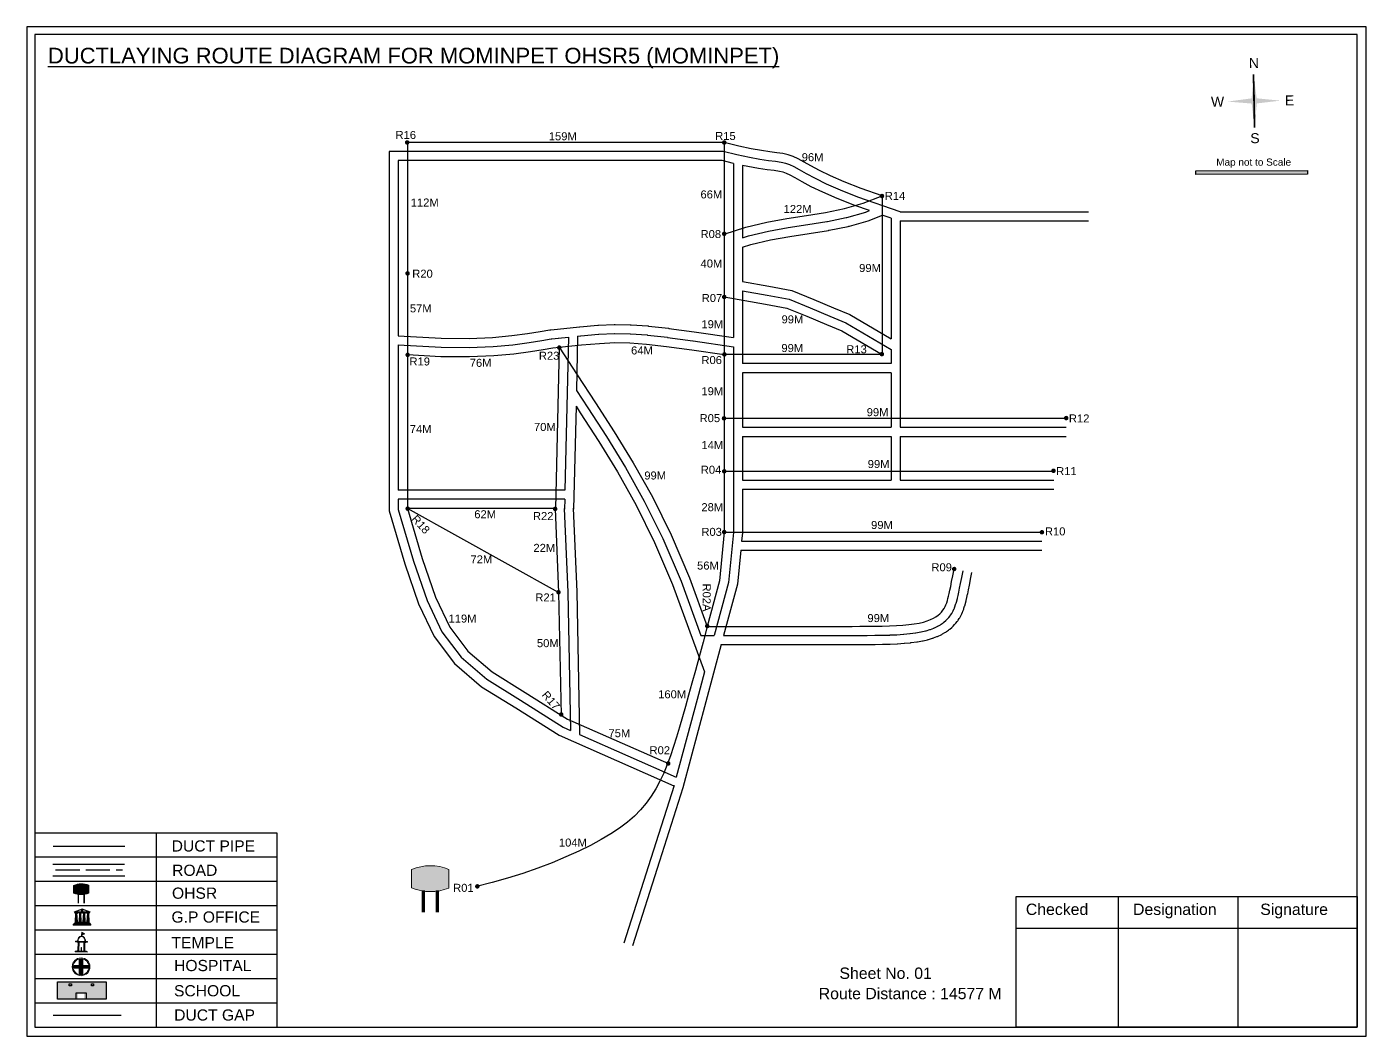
# Model space of a CAD drawing. Header units: inches. Extents: x 777 to 9331, y 1229 to 5049.
# Drawn here: x 2282 to 2946, y 1871 to 2372 of the extents above; entities that cross this region are included whole.
import ezdxf

# ---------------------------------------------------------------- set-up
doc = ezdxf.new("R2010")
doc.units = ezdxf.units.IN
doc.header["$MEASUREMENT"] = 0
doc.linetypes.add('ACAD_ISO02W100', pattern=[15, 12, -3])
doc.layers.add('LANDMARK', color=7, linetype='Continuous')
doc.layers.add('OHT', color=7, linetype='Continuous')
doc.styles.get("Standard").update_dxf_attribs({"font": 'arial.ttf'})

# ---------------------------------------------------------------- blocks, each defined once
blk = doc.blocks.new('OHT')
at = {"linetype": 'Continuous', "lineweight": 0, "true_color": 0x0ffffc}
blk.add_hatch(color=4, dxfattribs=at).paths.add_polyline_path([(0.012, 1), (0, 1, 0.101323), (-0.4, 0.916), (-0.4, 0.525, 0.194075), (0.399, 0.521), (0.399, 0.921, 0.097877)])
at = {"color": 4, "linetype": 'Continuous', "lineweight": 0, "true_color": 0x0ffffc, "flags": 128}
for points in [[(-0.4, 0.525), (-0.4, 0.916)], [(0.399, 0.521), (0.399, 0.921)]]:
    blk.add_lwpolyline(points, dxfattribs=at)
at = {"color": 4, "linetype": 'Continuous', "lineweight": 0, "true_color": 0x0ffffc, "const_width": 0.075, "flags": 128}
for points in [[(-0.15, 0), (-0.15, 0.475)], [(0.15, 0), (0.15, 0.473)]]:
    blk.add_lwpolyline(points, dxfattribs=at)
at = {"color": 4, "linetype": 'Continuous', "lineweight": 0, "true_color": 0x0ffffc}
for centre, radius, start, end in [((0.006, -0.019), 1.019, 67.3109, 113.4711), ((0.004, 1.513), 1.068, 247.7682, 291.7007)]:
    blk.add_arc(centre, radius, start, end, dxfattribs=at)
blk = doc.blocks.new('Government_Office')
at = {"linetype": 'Continuous', "lineweight": 0, "true_color": 0xff0000}
h = blk.add_hatch(color=1, dxfattribs=at)
h.paths.add_polyline_path([(0.44, 0.72), (0.45, 0.75), (0, 0.93), (-0.45, 0.75), (-0.44, 0.72)])
h.paths.add_polyline_path([(0.355, 0.75), (-0.355, 0.75), (0, 0.9)], flags=16)
h.paths.add_polyline_path([(0, 0.778, -1), (0, 0.872, -1)], flags=0)
h = blk.add_hatch(color=1, dxfattribs=at)
edge = h.paths.add_edge_path()
edge.add_arc((0, 0.825), 0.0467, 90, 270)
edge.add_arc((0, 0.825), 0.0467, 270, 450)
for points in [[(-0.5, 0.05), (0.5, 0.05), (0.5, 0), (-0.5, 0)], [(-0.45, 0.075), (-0.45, 0.12), (0.45, 0.12), (0.45, 0.075)], [(-0.4, 0.14), (-0.4, 0.18), (0.4, 0.18), (0.4, 0.14)]]:
    blk.add_hatch(color=1, dxfattribs=at).paths.add_polyline_path(points)
h = blk.add_hatch(color=1, dxfattribs=at)
edge = h.paths.add_edge_path()
edge.add_line((-0.27, 0.195), (-0.295, 0.675))
edge.add_line((-0.295, 0.675), (-0.29, 0.675))
edge.add_arc((-0.278, 0.688), 0.0176, 225.30401, 441.56588)
edge.add_line((-0.275, 0.705), (-0.395, 0.705))
edge.add_arc((-0.392, 0.688), 0.0176, 98.43412, 314.69599)
edge.add_line((-0.38, 0.675), (-0.375, 0.675))
edge.add_line((-0.375, 0.675), (-0.4, 0.195))
edge.add_line((-0.4, 0.195), (-0.27, 0.195))
h = blk.add_hatch(color=1, dxfattribs=at)
edge = h.paths.add_edge_path()
edge.add_line((-0.047, 0.195), (-0.072, 0.675))
edge.add_line((-0.072, 0.675), (-0.067, 0.675))
edge.add_arc((-0.054, 0.688), 0.0176, 225.30401, 441.56588)
edge.add_line((-0.052, 0.705), (-0.172, 0.705))
edge.add_arc((-0.169, 0.688), 0.0176, 98.43412, 314.69599)
edge.add_line((-0.157, 0.675), (-0.152, 0.675))
edge.add_line((-0.152, 0.675), (-0.177, 0.195))
edge.add_line((-0.177, 0.195), (-0.047, 0.195))
h = blk.add_hatch(color=1, dxfattribs=at)
edge = h.paths.add_edge_path()
edge.add_line((0.177, 0.195), (0.152, 0.675))
edge.add_line((0.152, 0.675), (0.157, 0.675))
edge.add_arc((0.169, 0.688), 0.0176, 225.30401, 441.56588)
edge.add_line((0.172, 0.705), (0.052, 0.705))
edge.add_arc((0.054, 0.688), 0.0176, 98.43412, 314.69599)
edge.add_line((0.067, 0.675), (0.072, 0.675))
edge.add_line((0.072, 0.675), (0.047, 0.195))
edge.add_line((0.047, 0.195), (0.177, 0.195))
h = blk.add_hatch(color=1, dxfattribs=at)
edge = h.paths.add_edge_path()
edge.add_line((0.4, 0.195), (0.375, 0.675))
edge.add_line((0.375, 0.675), (0.38, 0.675))
edge.add_arc((0.392, 0.688), 0.0176, 225.30401, 441.56588)
edge.add_line((0.395, 0.705), (0.275, 0.705))
edge.add_arc((0.278, 0.688), 0.0176, 98.43412, 314.69599)
edge.add_line((0.29, 0.675), (0.295, 0.675))
edge.add_line((0.295, 0.675), (0.27, 0.195))
edge.add_line((0.27, 0.195), (0.4, 0.195))
at = {"color": 1, "linetype": 'Continuous', "lineweight": 0, "true_color": 0xff0000, "flags": 128}
for points in [[(-0.45, 0.75), (-0.44, 0.72), (0.44, 0.72), (0.45, 0.75), (0, 0.93)], [(-0.355, 0.75), (0.355, 0.75), (0, 0.9)], [(-0.5, 0.05), (0.5, 0.05), (0.5, 0), (-0.5, 0)], [(-0.45, 0.075), (-0.45, 0.12), (0.45, 0.12), (0.45, 0.075)], [(-0.4, 0.14), (-0.4, 0.18), (0.4, 0.18), (0.4, 0.14)]]:
    blk.add_lwpolyline(points, close=True, dxfattribs=at)
for points in [[(0, 0.872, 1), (0, 0.778, 1)], [(-0.27, 0.195), (-0.295, 0.675), (-0.29, 0.675, 1.379694), (-0.275, 0.705), (-0.395, 0.705, 1.379694), (-0.38, 0.675), (-0.375, 0.675), (-0.4, 0.195)], [(-0.047, 0.195), (-0.072, 0.675), (-0.067, 0.675, 1.379694), (-0.052, 0.705), (-0.172, 0.705, 1.379694), (-0.157, 0.675), (-0.152, 0.675), (-0.177, 0.195)], [(0.177, 0.195), (0.152, 0.675), (0.157, 0.675, 1.379694), (0.172, 0.705), (0.052, 0.705, 1.379694), (0.067, 0.675), (0.072, 0.675), (0.047, 0.195)], [(0.4, 0.195), (0.375, 0.675), (0.38, 0.675, 1.379694), (0.395, 0.705), (0.275, 0.705, 1.379694), (0.29, 0.675), (0.295, 0.675), (0.27, 0.195)]]:
    blk.add_lwpolyline(points, format="xyb", close=True, dxfattribs=at)
blk = doc.blocks.new('Temple')
at = {"linetype": 'Continuous', "lineweight": 0, "true_color": 0xff0000}
h = blk.add_hatch(color=1, dxfattribs=at)
edge = h.paths.add_edge_path()
edge.add_line((0.175, 0.49), (0.225, 0.49))
edge.add_line((0.225, 0.49), (0.225, 0.497))
edge.add_line((0.225, 0.497), (0.307, 0.497))
edge.add_line((0.307, 0.497), (0.307, 0.533))
edge.add_line((0.307, 0.533), (0.257, 0.533))
edge.add_line((0.257, 0.533), (0.257, 0.54))
edge.add_line((0.257, 0.54), (0.2, 0.54))
edge.add_spline(control_points=[(0.2, 0.54), (0.2, 0.589), (0.19, 0.638), (0.142, 0.743), (0.092, 0.79), (0.027, 0.805), (0.02, 0.806), (0.012, 0.806)], knot_values=[4.712389, 4.712389, 4.712389, 4.712389, 5.278166, 5.278166, 6.117402, 6.117402, 6.223801, 6.223801, 6.223801, 6.223801], degree=3, periodic=0)
edge.add_line((0.012, 0.806), (0.012, 0.79))
edge.add_line((0.012, 0.79), (-0.012, 0.79))
edge.add_line((-0.012, 0.79), (-0.012, 0.806))
edge.add_spline(control_points=[(-0.012, 0.806), (-0.055, 0.802), (-0.096, 0.781), (-0.171, 0.699), (-0.197, 0.628), (-0.2, 0.55), (-0.2, 0.545), (-0.2, 0.54)], knot_values=[6.343965, 6.343965, 6.343965, 6.343965, 6.956638, 6.956638, 7.795874, 7.795874, 7.853982, 7.853982, 7.853982, 7.853982], degree=3, periodic=0)
edge.add_line((-0.2, 0.54), (-0.257, 0.54))
edge.add_line((-0.257, 0.54), (-0.257, 0.533))
edge.add_line((-0.257, 0.533), (-0.307, 0.533))
edge.add_line((-0.307, 0.533), (-0.307, 0.497))
edge.add_line((-0.307, 0.497), (-0.225, 0.497))
edge.add_line((-0.225, 0.497), (-0.225, 0.49))
edge.add_line((-0.225, 0.49), (-0.175, 0.49))
edge.add_line((-0.175, 0.49), (-0.175, 0.07))
edge.add_arc((-0.205, 0.07), 0.03, -90, 0, ccw=False)
edge.add_line((-0.205, 0.04), (-0.257, 0.04))
edge.add_line((-0.257, 0.04), (-0.257, 0.033))
edge.add_line((-0.257, 0.033), (-0.307, 0.033))
edge.add_line((-0.307, 0.033), (-0.307, 0))
edge.add_line((-0.307, 0), (0.307, 0))
edge.add_line((0.307, 0), (0.307, 0.033))
edge.add_line((0.307, 0.033), (0.257, 0.033))
edge.add_line((0.257, 0.033), (0.257, 0.04))
edge.add_line((0.257, 0.04), (0.205, 0.04))
edge.add_arc((0.205, 0.07), 0.03, 180, 270, ccw=False)
edge.add_line((0.175, 0.07), (0.175, 0.49))
h.paths.add_polyline_path([(0.125, 0.07, -0.414214), (0.095, 0.04), (0.05, 0.04), (0.05, 0.033), (-0.05, 0.033), (-0.05, 0.04), (-0.095, 0.04, -0.414214), (-0.125, 0.07), (-0.125, 0.497), (0.125, 0.497)], flags=16)
edge = h.paths.add_edge_path(flags=16)
edge.add_ellipse((0, 0.54), major_axis=(0, 0.242), ratio=0.722808, start_angle=270, end_angle=450, ccw=False)
edge.add_line((0.175, 0.54), (-0.175, 0.54))
h.paths.add_polyline_path([(0.012, 0.23), (0.012, 0.07), (-0.012, 0.07), (-0.012, 0.23)], flags=0)
h = blk.add_hatch(color=1, dxfattribs=at)
edge = h.paths.add_edge_path()
edge.add_line((0.012, 0.857), (0, 0.85))
edge.add_line((0, 0.85), (-0.003, 0.925))
edge.add_line((-0.003, 0.925), (-0.012, 0.925))
edge.add_line((-0.012, 0.925), (-0.012, 0.806))
edge.add_spline(control_points=[(-0.012, 0.806), (-0.004, 0.807), (0.004, 0.807), (0.012, 0.806)], knot_values=[6.223801, 6.223801, 6.223801, 6.223801, 6.343965, 6.343965, 6.343965, 6.343965], degree=3, periodic=0)
edge.add_line((0.012, 0.806), (0.012, 0.857))
h = blk.add_hatch(color=1, dxfattribs=at)
edge = h.paths.add_edge_path()
edge.add_line((0.012, 0.79), (0.012, 0.806))
edge.add_spline(control_points=[(0.012, 0.806), (0.004, 0.807), (-0.004, 0.807), (-0.012, 0.806)], knot_values=[6.223801, 6.223801, 6.223801, 6.223801, 6.343965, 6.343965, 6.343965, 6.343965], degree=3, periodic=0)
edge.add_line((-0.012, 0.806), (-0.012, 0.79))
edge.add_line((-0.012, 0.79), (0.012, 0.79))
at = {"linetype": 'Continuous', "lineweight": 0, "true_color": 0xe66000}
blk.add_hatch(color=32, dxfattribs=at).paths.add_polyline_path([(-0.006, 1), (0.147, 0.931), (0, 0.85)])
at = {"color": 1, "linetype": 'Continuous', "lineweight": 0, "true_color": 0xff0000, "flags": 128}
for points in [[(0.012, 0.925), (-0.012, 0.925), (-0.012, 0.79), (0.012, 0.79)], [(0.012, 0.23), (-0.012, 0.23), (-0.012, 0.07), (0.012, 0.07)]]:
    blk.add_lwpolyline(points, close=True, dxfattribs=at)
at = {"color": 32, "linetype": 'Continuous', "lineweight": 0, "true_color": 0xe66000, "flags": 128}
blk.add_lwpolyline([(-0.006, 1), (0.147, 0.931), (0, 0.85), (-0.006, 1)], dxfattribs=at)
at = {"color": 1, "linetype": 'Continuous', "lineweight": 0, "true_color": 0xff0000, "flags": 128}
blk.add_lwpolyline([(0.2, 0.54), (0.257, 0.54), (0.257, 0.533), (0.307, 0.533), (0.307, 0.497), (0.225, 0.497), (0.225, 0.49), (0.175, 0.49), (0.175, 0.07, 0.414214), (0.205, 0.04), (0.257, 0.04), (0.257, 0.033), (0.307, 0.033), (0.307, 0), (-0.307, 0), (-0.307, 0.033), (-0.257, 0.033), (-0.257, 0.04), (-0.205, 0.04, 0.414214), (-0.175, 0.07), (-0.175, 0.49), (-0.225, 0.49), (-0.225, 0.497), (-0.307, 0.497), (-0.307, 0.533), (-0.257, 0.533), (-0.257, 0.54), (-0.2, 0.54)], format="xyb", dxfattribs=at)
blk.add_lwpolyline([(-0.175, 0.54), (0.175, 0.54)], dxfattribs=at)
blk.add_lwpolyline([(0.125, 0.497), (0.125, 0.07, -0.414214), (0.095, 0.04), (0.05, 0.04), (0.05, 0.033), (-0.05, 0.033), (-0.05, 0.04), (-0.095, 0.04, -0.414214), (-0.125, 0.07), (-0.125, 0.497)], format="xyb", close=True, dxfattribs=at)
at = {"color": 1, "linetype": 'Continuous', "lineweight": 0, "true_color": 0xff0000}
blk.add_ellipse((0, 0.54), major_axis=(0, 0.242), ratio=0.722808, start_param=4.712389, end_param=7.853982, dxfattribs=at)
blk.add_open_spline([(0.2, 0.54), (0.2, 0.589), (0.19, 0.638), (0.142, 0.743), (0.092, 0.79), (-0.023, 0.816), (-0.085, 0.794), (-0.171, 0.699), (-0.197, 0.628), (-0.2, 0.55), (-0.2, 0.545), (-0.2, 0.54)], degree=3, knots=[4.712389, 4.712389, 4.712389, 4.712389, 5.278166, 5.278166, 6.117402, 6.117402, 6.956638, 6.956638, 7.795874, 7.795874, 7.853982, 7.853982, 7.853982, 7.853982], dxfattribs=at)
blk = doc.blocks.new('*U20')
at = {"color": 0, "linetype": 'ACAD_ISO02W100', "transparency": 16777216}
blk.add_line((-16.47, 0), (16.78, 0), dxfattribs=at)
blk = doc.blocks.new('Hospital')
at = {"linetype": 'Continuous', "lineweight": 0, "true_color": 0x000000}
h = blk.add_hatch(color=18, dxfattribs=at)
h.paths.add_polyline_path([(-0.5, 0, 1), (0.5, 0, 1)])
h.paths.add_polyline_path([(0.446, 0, -1), (-0.446, 0, -1)], flags=16)
at = {"linetype": 'Continuous', "true_color": 0xff0000}
blk.add_hatch(color=1, dxfattribs=at).paths.add_polyline_path([(-0.394, 0.08), (-0.08, 0.08), (-0.08, 0.394), (0.08, 0.394), (0.08, 0.08), (0.394, 0.08), (0.394, -0.08), (0.08, -0.08), (0.08, -0.394), (-0.08, -0.394), (-0.08, -0.08), (-0.394, -0.08)])
at = {"color": 1, "linetype": 'Continuous', "true_color": 0xff0000, "flags": 128}
blk.add_lwpolyline([(-0.394, 0.08), (-0.08, 0.08), (-0.08, 0.394), (0.08, 0.394), (0.08, 0.08), (0.394, 0.08), (0.394, -0.08), (0.08, -0.08), (0.08, -0.394), (-0.08, -0.394), (-0.08, -0.08), (-0.394, -0.08)], close=True, dxfattribs=at)
at = {"color": 18, "linetype": 'Continuous', "lineweight": 0, "true_color": 0x000000}
for radius in [0.5, 0.446]:
    blk.add_circle((0, 0), radius, dxfattribs=at)

msp = doc.modelspace()

# ---------------------------------------------------------------- hatches: boundary and pattern name
at = {"ltscale": 0.5}
h = msp.add_hatch(color=5, dxfattribs=at)
h.dxf.hatch_style = 1
h.paths.add_polyline_path([(2471.94, 2314.54, 1), (2469.7, 2314.54, 1)])
h = msp.add_hatch(color=5, dxfattribs=at)
h.dxf.hatch_style = 1
h.paths.add_polyline_path([(2629.11, 2314.49, 1), (2626.87, 2314.49, 1)])
at = {"true_color": 0x0093dd}
h = msp.add_hatch(color=142, dxfattribs=at)
h.dxf.hatch_style = 1
h.paths.add_polyline_path([(2861.73, 2300.52), (2861.73, 2298.68), (2917.24, 2298.8), (2917.24, 2300.65)])
at = {"ltscale": 0.5}
h = msp.add_hatch(color=5, dxfattribs=at)
h.dxf.hatch_style = 1
h.paths.add_polyline_path([(2707.33, 2287.97, 1), (2705.09, 2287.97, 1)])
h = msp.add_hatch(color=5, dxfattribs=at)
h.dxf.hatch_style = 1
h.paths.add_polyline_path([(2629.12, 2269.22, 1), (2626.87, 2269.22, 1)])
h = msp.add_hatch(color=5, dxfattribs=at)
h.dxf.hatch_style = 1
h.paths.add_polyline_path([(2472.12, 2249.61, 1), (2469.87, 2249.61, 1)])
h = msp.add_hatch(color=5, dxfattribs=at)
h.dxf.hatch_style = 1
h.paths.add_polyline_path([(2629.13, 2237.93, 1), (2626.88, 2237.93, 1)])
h = msp.add_hatch(color=5, dxfattribs=at)
h.dxf.hatch_style = 1
h.paths.add_polyline_path([(2547.35, 2212.82, 1), (2545.1, 2212.82, 1)])
h = msp.add_hatch(color=5, dxfattribs=at)
h.dxf.hatch_style = 1
h.paths.add_polyline_path([(2472.17, 2209.21, 1), (2469.93, 2209.21, 1)])
h = msp.add_hatch(color=5, dxfattribs=at)
h.dxf.hatch_style = 1
h.paths.add_polyline_path([(2629.21, 2209.44, 1), (2626.96, 2209.44, 1)])
h = msp.add_hatch(color=5, dxfattribs=at)
h.dxf.hatch_style = 1
h.paths.add_polyline_path([(2707.27, 2209.59, 1), (2705.02, 2209.59, 1)])
h = msp.add_hatch(color=5, dxfattribs=at)
h.dxf.hatch_style = 1
h.paths.add_polyline_path([(2629.03, 2177.76, 1), (2626.78, 2177.76, 1)])
h = msp.add_hatch(color=5, dxfattribs=at)
h.dxf.hatch_style = 1
h.paths.add_polyline_path([(2798.67, 2177.88, 1), (2796.42, 2177.88, 1)])
h = msp.add_hatch(color=5, dxfattribs=at)
h.dxf.hatch_style = 1
h.paths.add_polyline_path([(2629.11, 2151.49, 1), (2626.87, 2151.49, 1)])
h = msp.add_hatch(color=5, dxfattribs=at)
h.dxf.hatch_style = 1
h.paths.add_polyline_path([(2792.37, 2151.75, 1), (2790.13, 2151.75, 1)])
h = msp.add_hatch(color=5, dxfattribs=at)
h.dxf.hatch_style = 1
h.paths.add_polyline_path([(2472.18, 2133, 1), (2469.93, 2133, 1)])
h = msp.add_hatch(color=5, dxfattribs=at)
h.dxf.hatch_style = 1
h.paths.add_polyline_path([(2545.31, 2132.84, 1), (2543.06, 2132.84, 1)])
h = msp.add_hatch(color=5, dxfattribs=at)
h.dxf.hatch_style = 1
h.paths.add_polyline_path([(2629.1, 2121.38, 1), (2626.85, 2121.38, 1)])
h = msp.add_hatch(color=5, dxfattribs=at)
h.dxf.hatch_style = 1
h.paths.add_polyline_path([(2786.62, 2121.28, 1), (2784.38, 2121.28, 1)])
h = msp.add_hatch(color=5, dxfattribs=at)
h.dxf.hatch_style = 1
h.paths.add_polyline_path([(2743.12, 2103.05, 1), (2740.88, 2103.05, 1)])
h = msp.add_hatch(color=5, dxfattribs=at)
h.dxf.hatch_style = 1
h.paths.add_polyline_path([(2546.94, 2091.53, 1), (2544.69, 2091.53, 1)])
h = msp.add_hatch(color=5, dxfattribs=at)
h.dxf.hatch_style = 1
h.paths.add_polyline_path([(2620.7, 2074.76, 1), (2618.46, 2074.76, 1)])
h = msp.add_hatch(color=5, dxfattribs=at)
h.dxf.hatch_style = 1
h.paths.add_polyline_path([(2548.28, 2030.92, 1), (2546.04, 2030.92, 1)])
h = msp.add_hatch(color=5, dxfattribs=at)
h.dxf.hatch_style = 1
h.paths.add_polyline_path([(2601.35, 2006.65, 1), (2599.1, 2006.65, 1)])
h = msp.add_hatch(color=5, dxfattribs=at)
h.dxf.hatch_style = 1
h.paths.add_polyline_path([(2506.71, 1945.71, 1), (2504.46, 1945.71, 1)])
at = {"true_color": 0xc8c92d}
h = msp.add_hatch(color=52, dxfattribs=at)
h.dxf.hatch_style = 1
h.paths.add_polyline_path([(2302.26, 1898.34), (2297.49, 1898.34), (2297.49, 1889.77), (2302.26, 1889.77)])
h.paths.add_polyline_path([(2321.48, 1898.34), (2316.71, 1898.34), (2316.71, 1889.77), (2321.48, 1889.77)])
at = {"true_color": 0x22346e}
h = msp.add_hatch(color=159, dxfattribs=at)
h.dxf.hatch_style = 1
h.paths.add_polyline_path([(2316.71, 1898.34), (2302.26, 1898.34), (2302.26, 1889.77), (2307.68, 1889.77), (2307.68, 1892.58), (2310.66, 1892.58), (2310.66, 1889.77), (2316.71, 1889.77)])
h.paths.add_polyline_path([(2304.32, 1896.43), (2303.26, 1896.43), (2303.26, 1897.41), (2304.32, 1897.41)], flags=16)
h.paths.add_polyline_path([(2314.28, 1896.43), (2314.28, 1897.41), (2315.34, 1897.41), (2315.34, 1896.43)], flags=16)

# ---------------------------------------------------------------- linework, layer by layer
for p, q in [((2890.88, 2321.87), (2890.42, 2348.17)), ((2890.42, 2348.17), (2890.88, 2321.87)), ((2890.88, 2321.87), (2890.42, 2348.17)), ((2890.65, 2335), (2890.88, 2321.87)), ((2715.26, 2280.16), (2808.54, 2280.16)), ((2710.76, 2276.96), (2710.76, 2217.17)), ((2715.26, 2275.66), (2715.26, 2173.33)), ((2715.26, 2275.66), (2808.54, 2275.66)), ((2550.81, 2218.03), (2549.05, 2142.13)), ((2555.32, 2218.49), (2554.7, 2191.62)), ((2710.76, 2211.95), (2710.76, 2204.88)), ((2710.76, 2204.88), (2637.02, 2204.88)), ((2710.76, 2200.38), (2637.02, 2200.38)), ((2710.76, 2200.38), (2710.76, 2173.33)), ((2554.52, 2183.73), (2553.33, 2132.68)), ((2637.02, 2173.33), (2710.76, 2173.33)), ((2715.26, 2173.33), (2797.47, 2173.33)), ((2637.02, 2168.83), (2710.76, 2168.83)), ((2710.76, 2168.83), (2710.76, 2147.12)), ((2715.26, 2168.83), (2715.26, 2147.12)), ((2715.26, 2168.83), (2797.47, 2168.83)), ((2637.02, 2147.12), (2710.76, 2147.12)), ((2715.26, 2147.12), (2791.36, 2147.12)), ((2549.05, 2142.13), (2466.39, 2142.13)), ((2637.02, 2142.62), (2791.36, 2142.62)), ((2548.95, 2137.63), (2466.39, 2137.63)), ((2548.95, 2137.63), (2548.83, 2132.78)), ((2636.17, 2112.37), (2785.42, 2112.37)), ((2636.62, 2116.87), (2785.42, 2116.87)), ((2626.49, 2065.63), (2618.89, 2037.25)), ((2346.28, 1972.15), (2346.28, 1875.93)), ((2406.42, 1960.12), (2286.14, 1960.12)), ((2295.15, 1956.8), (2330.64, 1956.8)), ((2406.42, 1948.09), (2286.14, 1948.09)), ((2295.15, 1950.98), (2330.82, 1950.98)), ((2406.42, 1936.06), (2286.14, 1936.06)), ((2406.42, 1924.04), (2286.14, 1924.04)), ((2406.42, 1912.01), (2286.14, 1912.01)), ((2286.14, 1899.98), (2406.42, 1899.98)), ((2286.14, 1887.95), (2406.42, 1887.95))]:
    msp.add_line(p, q)
at = {"color": 1}
msp.add_line((2890.42, 2348.17), (2890.65, 2335.01), dxfattribs=at)
at = {"color": 5}
for p, q in [((2706.26, 2288.06), (2706.26, 2209.38)), ((2546.19, 2213.03), (2544.34, 2132.88)), ((2706.26, 2209.38), (2628.02, 2209.38)), ((2628.02, 2177.83), (2797.47, 2177.83)), ((2628.02, 2151.62), (2791.36, 2151.62)), ((2544.57, 2133.13), (2470.89, 2133.13)), ((2545.88, 2091.48), (2470.89, 2133.13)), ((2628.02, 2121.37), (2785.42, 2121.37))]:
    msp.add_line(p, q, dxfattribs=at)
at = {"color": 242, "true_color": 0xcd2027}
for p, q in [((2823.22, 1940.65), (2823.22, 1875.87)), ((2882.57, 1940.65), (2882.57, 1875.87)), ((2772.69, 1924.96), (2941.78, 1924.96))]:
    msp.add_line(p, q, dxfattribs=at)
for points in [[(2282.22, 2371.87), (2282.22, 1871.43), (2946.27, 1871.43), (2946.27, 2371.87)], [(2286.14, 2368.04), (2286.14, 1875.93), (2941.78, 1875.93), (2941.78, 2368.04)], [(2286.14, 1875.93), (2406.42, 1875.93), (2406.42, 1972.15), (2286.14, 1972.15), (2286.14, 1876.86)], [(2321.53, 1898.34), (2321.53, 1889.77), (2297.49, 1889.77), (2297.49, 1898.34)], [(2304.32, 1897.41), (2304.32, 1896.43), (2303.26, 1896.43), (2303.26, 1897.41)], [(2314.28, 1896.43), (2314.28, 1897.41), (2315.34, 1897.41), (2315.34, 1896.43)]]:
    msp.add_lwpolyline(points, close=True)
at = {"color": 5}
for points in [[(2470.89, 2314.53), (2470.89, 2209.38), (2470.89, 2133.13), (2478.22, 2108.31), (2484.81, 2089.16), (2491.93, 2074.3), (2500.87, 2062.37), (2512.93, 2052.01), (2529.38, 2041.84), (2550.34, 2028.61), (2600.34, 2006.56)], [(2706.26, 2288.06), (2695.84, 2291.69), (2687.38, 2295), (2680.6, 2297.97), (2675.22, 2300.61), (2670.96, 2302.89), (2667.56, 2304.82), (2664.73, 2306.38), (2662.2, 2307.57), (2659.7, 2308.41), (2657.05, 2309), (2654.07, 2309.46), (2650.58, 2309.94), (2646.41, 2310.55), (2641.37, 2311.44), (2635.3, 2312.72), (2628.02, 2314.53), (2470.89, 2314.53)], [(2628.02, 2314.53), (2628.02, 2269.13), (2628.02, 2238), (2628.02, 2209.38), (2628.02, 2177.83), (2628.02, 2151.62), (2628.02, 2121.37), (2625.62, 2097.19), (2619.58, 2074.63)], [(2628.02, 2269.13), (2638.75, 2272.54), (2649.06, 2274.98), (2659.02, 2276.78), (2668.71, 2278.28), (2678.21, 2279.82), (2687.58, 2281.73), (2696.9, 2284.37), (2706.26, 2288.06)], [(2628.02, 2238), (2648.44, 2234.34), (2658.96, 2232.45), (2668.9, 2228.34), (2678.69, 2224.29), (2686.31, 2221.14), (2706.26, 2209.38)], [(2470.89, 2209.38), (2487.44, 2208.46), (2501.68, 2208.37), (2513.74, 2208.89), (2523.76, 2209.8), (2531.87, 2210.88), (2538.22, 2211.93), (2542.95, 2212.72), (2546.19, 2213.03)], [(2546.19, 2213.03), (2557.21, 2214.16), (2566.08, 2214.93), (2573.77, 2215.29), (2581.24, 2215.19), (2589.43, 2214.59), (2599.33, 2213.45), (2611.87, 2211.73), (2628.02, 2209.38)], [(2546.19, 2213.03), (2555.02, 2199.3), (2564.15, 2185.48), (2573.48, 2171.11), (2582.92, 2155.71), (2592.35, 2138.83), (2601.67, 2120), (2610.78, 2098.75), (2619.58, 2074.63)], [(2544.13, 2132.88), (2545.88, 2091.48), (2547.11, 2030.65)], [(2619.58, 2074.63), (2637.71, 2074.63), (2652.14, 2074.63), (2663.41, 2074.63), (2672.07, 2074.63), (2678.67, 2074.63), (2683.74, 2074.63), (2687.83, 2074.63), (2691.49, 2074.63), (2695.16, 2074.64), (2698.89, 2074.65), (2702.63, 2074.68), (2706.31, 2074.74), (2709.9, 2074.84), (2713.34, 2074.99), (2716.58, 2075.2), (2719.55, 2075.49), (2722.23, 2075.84), (2724.62, 2076.28), (2726.74, 2076.78), (2728.62, 2077.34), (2730.26, 2077.96), (2731.69, 2078.64), (2732.94, 2079.36), (2734.01, 2080.12), (2734.94, 2080.91), (2735.74, 2081.74), (2736.42, 2082.6), (2737, 2083.49), (2737.49, 2084.42), (2737.91, 2085.37), (2738.28, 2086.35), (2738.61, 2087.37), (2738.91, 2088.42), (2739.21, 2089.58), (2739.53, 2090.92), (2739.87, 2092.52), (2740.27, 2094.46), (2740.74, 2096.81), (2741.29, 2099.65), (2741.95, 2103.07)], [(2619.58, 2074.63), (2617.47, 2066.74), (2615.51, 2059.45), (2613.69, 2052.69), (2611.98, 2046.4), (2610.36, 2040.51), (2608.81, 2034.96), (2607.31, 2029.7), (2605.84, 2024.65), (2604.38, 2019.77), (2602.89, 2015.04), (2601.35, 2010.48), (2599.73, 2006.1), (2598, 2001.89), (2596.12, 1997.86), (2594.06, 1994.03), (2591.8, 1990.39), (2589.31, 1986.95), (2586.54, 1983.69), (2583.44, 1980.56), (2579.99, 1977.55), (2576.13, 1974.62), (2571.83, 1971.75), (2567.04, 1968.9), (2561.71, 1966.04), (2555.83, 1963.16), (2549.46, 1960.29), (2542.67, 1957.47), (2535.53, 1954.74), (2528.14, 1952.16), (2520.56, 1949.75), (2512.88, 1947.57), (2505.17, 1945.65)]]:
    msp.add_lwpolyline(points, dxfattribs=at)
for points in [[(2461.89, 2310.03), (2461.89, 2209.38), (2461.89, 2131.83), (2469.65, 2105.57), (2476.46, 2085.74), (2484.19, 2069.61), (2494.26, 2056.19), (2507.6, 2044.72), (2524.61, 2034.21), (2546.1, 2020.65), (2603.05, 1995.53)], [(2715.26, 2280.16), (2694.28, 2287.47), (2685.66, 2290.84), (2678.7, 2293.89), (2673.16, 2296.6), (2668.79, 2298.95), (2665.36, 2300.89), (2662.68, 2302.37), (2660.52, 2303.39), (2658.5, 2304.07), (2656.22, 2304.57), (2653.42, 2305.01), (2649.95, 2305.48), (2645.69, 2306.11), (2640.52, 2307.02), (2634.3, 2308.33), (2627.47, 2310.03), (2461.89, 2310.03)], [(2466.39, 2305.53), (2466.39, 2218.64)], [(2632.52, 2304.14), (2626.92, 2305.53), (2466.39, 2305.53)], [(2632.52, 2304.14), (2632.52, 2269.13), (2632.52, 2238), (2632.52, 2217.82)], [(2637.02, 2303.16), (2637.02, 2269.13), (2637.02, 2267.27)], [(2699.94, 2280.73), (2692.72, 2283.25), (2683.93, 2286.68), (2676.81, 2289.81), (2671.11, 2292.6), (2666.62, 2295.01), (2663.16, 2296.96), (2660.63, 2298.36), (2658.84, 2299.21), (2657.29, 2299.72), (2655.38, 2300.15), (2652.77, 2300.56), (2649.32, 2301.03), (2644.97, 2301.67), (2639.67, 2302.6), (2637.02, 2303.16)], [(2706.26, 2283.22), (2706.35, 2283.26)], [(2710.76, 2276.96), (2706.26, 2278.53)], [(2637.02, 2262.55), (2637.02, 2245.53)], [(2637.02, 2245.53), (2650.03, 2243.2), (2661.51, 2241.14), (2672.34, 2236.66), (2682.13, 2232.61), (2690.33, 2229.21), (2710.83, 2217.13)], [(2637.02, 2240.96), (2649.24, 2238.77), (2660.24, 2236.8), (2670.62, 2232.5), (2680.41, 2228.45), (2688.32, 2225.17), (2710.76, 2211.95)], [(2637.02, 2240.96), (2637.02, 2238), (2637.02, 2209.38), (2637.02, 2204.88)], [(2466.39, 2214.14), (2466.39, 2209.38), (2466.39, 2142.13)], [(2632.52, 2213.27), (2632.52, 2209.38), (2632.52, 2177.83), (2632.52, 2151.62), (2632.52, 2121.14), (2630.06, 2096.38), (2623.03, 2070.13)], [(2637.02, 2200.38), (2637.02, 2177.83), (2637.02, 2173.33)], [(2554.7, 2191.62), (2560.38, 2183.02), (2569.67, 2168.7), (2579.03, 2153.43), (2588.36, 2136.73), (2597.58, 2118.11), (2606.6, 2097.09), (2616.43, 2070.13)], [(2554.52, 2183.73), (2556.62, 2180.55), (2565.87, 2166.3), (2575.15, 2151.16), (2584.38, 2134.63), (2593.5, 2116.22), (2602.41, 2095.43), (2618.21, 2052.12)], [(2637.02, 2168.83), (2637.02, 2151.62), (2637.02, 2147.12)], [(2637.02, 2142.62), (2637.02, 2120.92), (2636.62, 2116.87)], [(2466.39, 2137.63), (2466.39, 2132.48), (2473.94, 2106.94), (2480.64, 2087.45), (2488.06, 2071.96), (2497.57, 2059.28), (2510.26, 2048.37), (2526.99, 2038.03), (2548.22, 2024.63), (2551.77, 2023.07)], [(2548.63, 2133.07), (2550.38, 2091.62), (2551.77, 2023.07)], [(2553.12, 2133.26), (2554.88, 2091.76), (2556.31, 2021.06)], [(2636.17, 2112.37), (2634.5, 2095.57), (2627.69, 2070.13)], [(2616.43, 2070.13), (2623.03, 2070.13)], [(2618.21, 2052.12), (2614.54, 2038.41)], [(2618.89, 2037.25), (2607.45, 1994.5), (2595.89, 1958.14), (2582.57, 1916.27)], [(2614.54, 2038.41), (2604.24, 1999.92)], [(2556.31, 2021.06), (2604.24, 1999.92)], [(2603.13, 1995.76), (2591.6, 1959.51), (2578.28, 1917.64)], [(2306.65, 1889.77), (2306.65, 1892.94), (2311.7, 1892.94), (2311.7, 1889.77)]]:
    msp.add_lwpolyline(points)
at = {"color": 142, "true_color": 0x0093dd}
msp.add_lwpolyline([(2917.24, 2298.8), (2861.73, 2298.68), (2861.73, 2300.52), (2917.24, 2300.65), (2917.24, 2298.8)], dxfattribs=at)
for points in [[(2637.02, 2267.27), (2639.95, 2268.2), (2649.98, 2270.57), (2659.77, 2272.34), (2669.4, 2273.83, 0.001793), (2669.43, 2273.84), (2678.93, 2275.37, 0.010286), (2679.11, 2275.41), (2688.48, 2277.33, 0.018419), (2688.8, 2277.4), (2698.13, 2280.04, 0.025171), (2698.56, 2280.18), (2699.94, 2280.73)], [(2637.02, 2262.55), (2641.16, 2263.86), (2650.9, 2266.17), (2660.51, 2267.9), (2670.09, 2269.38, 0.001793), (2670.15, 2269.39), (2679.65, 2270.93, 0.010286), (2680.01, 2271), (2689.38, 2272.92, 0.018419), (2690.03, 2273.07), (2699.35, 2275.71, 0.025171), (2700.21, 2276), (2706.45, 2278.46)], [(2466.39, 2218.64), (2487.72, 2217.46), (2501.52, 2217.37), (2513.14, 2217.87), (2522.75, 2218.74), (2530.54, 2219.79), (2536.76, 2220.81), (2541.48, 2221.59, -0.017328), (2542.09, 2221.67), (2545.33, 2221.98)], [(2545.27, 2221.98), (2556.28, 2223.12, -0.004147), (2556.43, 2223.13), (2565.31, 2223.9, -0.010038), (2565.67, 2223.92), (2573.36, 2224.28, -0.014895), (2573.89, 2224.29), (2581.36, 2224.19, -0.014858), (2581.89, 2224.16), (2590.09, 2223.56, -0.010454), (2590.46, 2223.53), (2600.35, 2222.39, -0.005458), (2600.55, 2222.37), (2613.09, 2220.64, -0.001979), (2613.16, 2220.63), (2632.52, 2217.82)], [(2545.73, 2217.5), (2550.81, 2218.03, -0.004147)], [(2555.32, 2218.49), (2556.75, 2218.64, -0.004147), (2556.82, 2218.65), (2565.69, 2219.41, -0.010038), (2565.87, 2219.43), (2573.56, 2219.78, -0.014895), (2573.83, 2219.79), (2581.3, 2219.69, -0.014858), (2581.56, 2219.67), (2589.76, 2219.08, -0.010454), (2589.95, 2219.06), (2599.84, 2217.92, -0.005458), (2599.94, 2217.91), (2612.48, 2216.19, -0.001979), (2612.52, 2216.18), (2632.52, 2213.27)], [(2466.39, 2214.14), (2487.58, 2212.96), (2501.6, 2212.87), (2513.44, 2213.38), (2523.25, 2214.27), (2531.21, 2215.34), (2537.49, 2216.37), (2542.21, 2217.15, -0.017328), (2542.52, 2217.19), (2545.76, 2217.51)], [(2626.49, 2065.63), (2637.71, 2065.63), (2652.14, 2065.63), (2663.41, 2065.63), (2672.07, 2065.63), (2678.67, 2065.63), (2683.74, 2065.63), (2687.83, 2065.63), (2691.49, 2065.63), (2695.16, 2065.64, 0.000668), (2695.19, 2065.64), (2698.92, 2065.65, 0.001335), (2698.97, 2065.65), (2702.7, 2065.68, 0.002057), (2702.78, 2065.68), (2706.46, 2065.74, 0.002895), (2706.57, 2065.74), (2710.16, 2065.85, 0.003938), (2710.3, 2065.85), (2713.74, 2066, 0.005312), (2713.93, 2066.01), (2717.16, 2066.22, 0.007235), (2717.42, 2066.24), (2720.4, 2066.53, 0.009707), (2720.75, 2066.57), (2723.43, 2066.92, 0.01153), (2723.84, 2066.99), (2726.23, 2067.42, 0.013253), (2726.69, 2067.52), (2728.81, 2068.02, 0.015169), (2729.34, 2068.16), (2731.21, 2068.73, 0.01722), (2731.8, 2068.93), (2733.44, 2069.55, 0.019288), (2734.08, 2069.82), (2735.52, 2070.49, 0.021174), (2736.19, 2070.84), (2737.44, 2071.56, 0.022605), (2738.12, 2072), (2739.2, 2072.76, 0.023497), (2739.87, 2073.28), (2740.8, 2074.07, 0.024364), (2741.43, 2074.67), (2742.23, 2075.5, 0.024444), (2742.81, 2076.17), (2743.49, 2077.03, 0.023385), (2743.97, 2077.71), (2744.55, 2078.6, 0.021244), (2744.94, 2079.26), (2745.43, 2080.19, 0.018248), (2745.72, 2080.78), (2746.14, 2081.73, 0.014706), (2746.34, 2082.22), (2746.71, 2083.21, 0.010912), (2746.84, 2083.58), (2747.17, 2084.59, 0.007818), (2747.25, 2084.86), (2747.55, 2085.91, 0.007083), (2747.62, 2086.16), (2747.92, 2087.31, 0.005916), (2747.97, 2087.52), (2748.29, 2088.86, 0.004266), (2748.32, 2089.01), (2748.67, 2090.61, 0.002751), (2748.69, 2090.71), (2749.09, 2092.65, 0.001607), (2749.1, 2092.7), (2749.57, 2095.06, 0.000829), (2749.57, 2095.09), (2750.13, 2097.93, 0.000329), (2750.13, 2097.94), (2750.79, 2101.36)], [(2627.69, 2070.13), (2637.71, 2070.13), (2652.14, 2070.13), (2663.41, 2070.13), (2672.07, 2070.13), (2678.67, 2070.13), (2683.74, 2070.13), (2687.83, 2070.13), (2691.49, 2070.13), (2695.16, 2070.14, 0.000668), (2695.17, 2070.14), (2698.9, 2070.15, 0.001335), (2698.93, 2070.15), (2702.66, 2070.18, 0.002057), (2702.7, 2070.18), (2706.39, 2070.24, 0.002895), (2706.44, 2070.24), (2710.03, 2070.34, 0.003938), (2710.1, 2070.35), (2713.54, 2070.5, 0.005312), (2713.64, 2070.5), (2716.87, 2070.71, 0.007235), (2717, 2070.72), (2719.98, 2071.01, 0.009707), (2720.15, 2071.03), (2722.83, 2071.38, 0.01153), (2723.04, 2071.42), (2725.43, 2071.85, 0.013253), (2725.66, 2071.9), (2727.78, 2072.4, 0.015169), (2728.04, 2072.47), (2729.91, 2073.03, 0.01722), (2730.21, 2073.13), (2731.85, 2073.76, 0.019288), (2732.17, 2073.89), (2733.6, 2074.56, 0.021174), (2733.94, 2074.74), (2735.19, 2075.46, 0.022605), (2735.53, 2075.68), (2736.61, 2076.44, 0.023497), (2736.94, 2076.7), (2737.87, 2077.49, 0.024364), (2738.19, 2077.79), (2738.98, 2078.62, 0.024444), (2739.27, 2078.95), (2739.95, 2079.81, 0.023385), (2740.2, 2080.16), (2740.77, 2081.05, 0.021244), (2740.97, 2081.38), (2741.46, 2082.3, 0.018248), (2741.6, 2082.6), (2742.03, 2083.55, 0.014706), (2742.13, 2083.8), (2742.49, 2084.78, 0.010912), (2742.56, 2084.97), (2742.89, 2085.98, 0.007818), (2742.93, 2086.11), (2743.23, 2087.16, 0.007083), (2743.27, 2087.29), (2743.57, 2088.45, 0.005916), (2743.59, 2088.55), (2743.91, 2089.89, 0.004266), (2743.92, 2089.96), (2744.27, 2091.56, 0.002751), (2744.28, 2091.61), (2744.68, 2093.55, 0.001607), (2744.68, 2093.58), (2745.15, 2095.93, 0.000829), (2745.15, 2095.95), (2745.71, 2098.79, 0.000329), (2745.71, 2098.8), (2746.37, 2102.21)]]:
    msp.add_lwpolyline(points, format="xyb")
at = {"color": 242, "true_color": 0xcd2027}
msp.add_lwpolyline([(2941.78, 1875.87), (2772.69, 1875.87), (2772.69, 1940.65), (2941.78, 1940.65)], close=True, dxfattribs=at)
at = {"color": 1}
msp.add_solid([(2889.35, 2334.98), (2892.17, 2335.03), (2890.42, 2348.17)], dxfattribs=at)
msp.add_solid([(2889.35, 2334.98), (2892.17, 2335.03), (2890.42, 2348.17)], dxfattribs=at)
for points in [[(2890.68, 2333.72), (2890.63, 2336.54), (2877.5, 2334.79)], [(2890.68, 2333.72), (2890.63, 2336.54), (2877.5, 2334.79)], [(2889.35, 2334.98), (2892.17, 2335.03), (2890.88, 2321.87)], [(2889.35, 2334.98), (2892.17, 2335.03), (2890.88, 2321.87)], [(2890.68, 2333.72), (2890.63, 2336.54), (2903.8, 2335.25)], [(2890.68, 2333.72), (2890.63, 2336.54), (2903.8, 2335.25)]]:
    msp.add_solid(points)
at = {"layer": 'OHT', "color": 5}
msp.add_line((2295.29, 1965.6), (2330.77, 1965.6), dxfattribs=at)
at = {"layer": 'OHT', "color": 1}
msp.add_line((2295.29, 1881.94), (2329, 1881.94), dxfattribs=at)

# ---------------------------------------------------------------- block references
at = {"linetype": 'ACAD_ISO02W100'}
msp.add_blockref('*U20', (2312.94, 1953.89), dxfattribs=at)
at = {"layer": 'LANDMARK'}
for name, p, xscale, yscale, zscale in [('Government_Office', (2309.66, 1926.47), 8.755020913111178, 8.755020913111178, 8.755020913111178), ('Hospital', (2309.13, 1905.85), 8.829703578239085, 8.829703578239085, 8.829703578239085)]:
    msp.add_blockref(name, p, dxfattribs=dict(at, xscale=xscale, yscale=yscale, zscale=zscale))
at = {"layer": 'LANDMARK', "xscale": 9.762966276306745, "yscale": 9.762966276306745, "zscale": 9.762966276306745, "rotation": 358.3713438591284}
msp.add_blockref('Temple', (2309.22, 1913.22), dxfattribs=at)
at = {"layer": 'OHT'}
for p, xscale, yscale, zscale in [((2482.26, 1932.85), 23.11072127339519, 23.11072127339519, 23.11072127339519), ((2309.21, 1937.37), 9.629467197247994, 9.629467197247994, 9.629467197247994)]:
    msp.add_blockref('OHT', p, dxfattribs=dict(at, xscale=xscale, yscale=yscale, zscale=zscale))

# ---------------------------------------------------------------- texts
at = {"color": 242, "true_color": 0xcd2027}
msp.add_text('%%UDUCTLAYING ROUTE DIAGRAM FOR MOMINPET OHSR5 (MOMINPET)', height=7.8, dxfattribs=at).set_placement((2292.71, 2353.68))
for s, height, rotation, p in [('N', 4.95, 1.00631, (2888.12, 2351.43)), ('E', 4.95, 1.00631, (2905.97, 2332.85)), ('W', 4.95, 1.00631, (2869.37, 2332.2)), ('S', 4.95, 1.00631, (2888.86, 2314.14)), ('R18', 3.967, 312.09243, (2472.69, 2127.62)), ('R02A', 3.967, 270, (2617.32, 2095.85)), ('R17', 3.967, 310.26601, (2537.28, 2040.49))]:
    msp.add_text(s, height=height, rotation=rotation).set_placement(p)
for s, height, p in [('R16', 3.967, (2465.03, 2316.26)), ('159M', 3.967, (2541.02, 2315.6)), ('R15', 3.967, (2623.5, 2315.76)), ('96M', 3.967, (2666.4, 2305.24)), ('Map not to Scale', 3.5424, (2871.91, 2303.02)), ('112M', 3.967, (2472.57, 2282.77)), ('66M', 3.967, (2616.22, 2286.78)), ('R14', 3.967, (2707.57, 2286.04)), ('122M', 3.967, (2657.44, 2279.56)), ('R08', 3.967, (2616.27, 2267.13)), ('R20', 3.967, (2473.32, 2247.48)), ('40M', 3.967, (2616.25, 2252.52)), ('99M', 3.967, (2694.89, 2250.31)), ('R07', 3.967, (2616.83, 2235.44)), ('57M', 3.967, (2472.15, 2230.29)), ('19M', 3.967, (2616.68, 2222.45)), ('99M', 3.967, (2656.42, 2224.84)), ('64M', 3.967, (2581.81, 2209.44)), ('99M', 3.967, (2656.33, 2210.61)), ('R13', 3.967, (2688.5, 2210.01)), ('R19', 3.967, (2471.94, 2203.96)), ('76M', 3.967, (2501.83, 2203.29)), ('R23', 3.967, (2536.1, 2206.81)), ('R06', 3.967, (2616.68, 2204.66)), ('19M', 3.967, (2616.68, 2189.23)), ('R05', 3.967, (2615.79, 2175.87)), ('99M', 3.967, (2698.62, 2178.83)), ('R12', 3.967, (2798.87, 2175.72)), ('74M', 3.967, (2472.11, 2170.45)), ('70M', 3.967, (2533.65, 2171.5)), ('14M', 3.967, (2616.68, 2162.48)), ('R04', 3.967, (2616.37, 2150.3)), ('99M', 3.967, (2699.14, 2153.11)), ('R11', 3.967, (2792.54, 2149.61)), ('99M', 3.967, (2588.38, 2147.44)), ('62M', 3.967, (2504.08, 2128.23)), ('28M', 3.967, (2616.68, 2131.73)), ('R22', 3.967, (2533.16, 2127.33)), ('99M', 3.967, (2700.8, 2122.89)), ('R03', 3.967, (2616.66, 2119.49)), ('R10', 3.967, (2786.99, 2119.73)), ('22M', 3.967, (2533.41, 2111.56)), ('72M', 3.967, (2502.2, 2105.88)), ('56M', 3.967, (2614.53, 2102.78)), ('R09', 3.967, (2730.7, 2101.93)), ('R21', 3.967, (2534.35, 2086.99)), ('119M', 3.967, (2491.3, 2076.51)), ('99M', 3.967, (2698.98, 2076.74)), ('50M', 3.967, (2535.13, 2064.31)), ('160M', 3.967, (2595.26, 2038.96)), ('75M', 3.967, (2570.62, 2019.68)), ('R02', 3.967, (2590.96, 2011.22)), ('DUCT PIPE', 5.551, (2354.05, 1962.99)), ('104M', 3.967, (2546.03, 1965.46)), ('ROAD ', 5.551, (2354.28, 1950.92)), ('R01', 3.967, (2493.58, 1943.01)), ('OHSR', 5.551, (2354.21, 1939.58)), ('G.P OFFICE', 5.551, (2353.96, 1927.75)), ('Checked', 5.616, (2777.52, 1931.54)), ('Designation', 5.616, (2830.67, 1931.54)), ('Signature', 5.616, (2893.74, 1931.54)), ('TEMPLE', 5.551, (2353.95, 1915.06)), ('HOSPITAL', 5.551, (2355.25, 1903.7)), ('Sheet No. 01', 5.616, (2685.12, 1899.86)), ('SCHOOL', 5.551, (2355.21, 1891.2)), ('Route Distance : 14577 M', 5.616, (2674.84, 1889.78)), ('DUCT GAP', 5.551, (2355.29, 1879.17))]:
    msp.add_text(s, height=height).set_placement(p)

doc.saveas('drawing.dxf')
